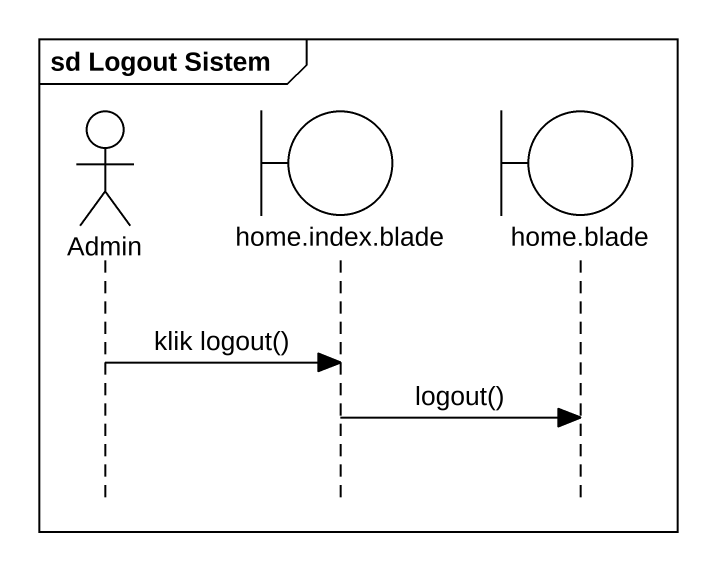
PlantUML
@startuml
mainframe sd Logout Sistem
hide footbox
actor Admin
boundary "home.index.blade" as home_index_blade
boundary "home.blade" as home_blade

Admin -> home_index_blade : klik logout()
home_index_blade -> home_blade : logout()
@enduml
